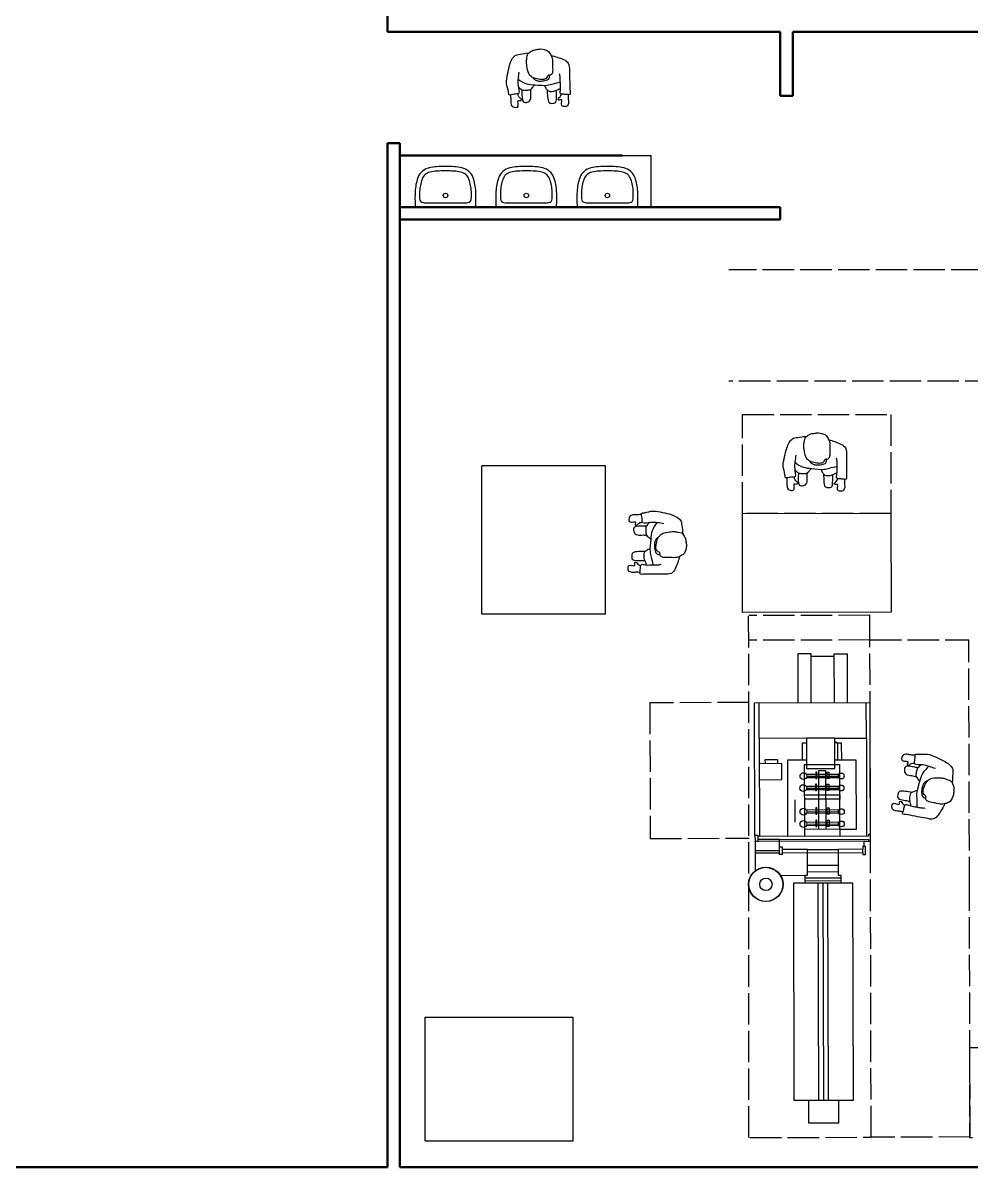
# Model space of a CAD drawing. Header units: millimetres. Extents: x 44692 to 174433, y -26273 to 14445.
# Drawn here: x 145464 to 153131, y -11401 to -2151 of the extents above; entities that cross this region are included whole.
import ezdxf

# ---------------------------------------------------------------- set-up
doc = ezdxf.new("R2010")
doc.units = ezdxf.units.MM
doc.header["$LTSCALE"] = 100
doc.linetypes.add('DASHEDX2', pattern=[3.048, 2.54, -0.508])
for name, color, linetype in [('Area circulacion', 50, 'DASHEDX2'), ('Area proceso', 90, 'DASHEDX2'), ('Maquinas', 200, 'Continuous'), ('Mesas-estantes', 230, 'Continuous'), ('Muebles', 112, 'Continuous'), ('Personal', 171, 'Continuous')]:
    doc.layers.add(name, color=color, linetype=linetype)
doc.layers.add('Paredes', color=7, linetype='Continuous', lineweight=50)

# ---------------------------------------------------------------- blocks, each defined once
blk = doc.blocks.new('pa17-16')
for points, knots in [([(5.5575, 2.4391), (5.5549, 2.4218), (5.5525, 2.3852), (5.5491, 2.3329), (5.5712, 2.2599), (5.5431, 2.2589), (5.5029, 2.2526), (5.4793, 2.2435), (5.4785, 2.2813), (5.4499, 2.3438), (5.4658, 2.4235), (5.4776, 2.5033), (5.5116, 2.5798), (5.5552, 2.585), (5.608, 2.5962), (5.6336, 2.6001)], [0, 0, 0, 0, 0.404899, 0.829805, 1.276298, 1.516647, 1.885942, 2.122553, 2.418487, 2.881882, 3.382407, 3.897515, 4.613825, 5.020942, 5.393355, 5.393355, 5.393355, 5.393355]), ([(5.62, 2.5537), (5.6188, 2.5427), (5.6154, 2.5253), (5.6223, 2.4901), (5.6346, 2.4293), (5.661, 2.4064), (5.685, 2.3908), (5.7322, 2.3832), (5.7723, 2.3842), (5.7881, 2.3969), (5.8018, 2.4268), (5.8146, 2.4162), (5.8324, 2.4305), (5.8382, 2.4568), (5.8318, 2.5038), (5.8344, 2.5615), (5.8137, 2.5937), (5.7944, 2.6284), (5.7307, 2.6388), (5.7037, 2.6296), (5.6679, 2.626), (5.6442, 2.6055), (5.6228, 2.5961), (5.6214, 2.5667), (5.62, 2.5537)], [0, 0, 0, 0, 0.297584, 0.631064, 1.068635, 1.39533, 1.69617, 2.097861, 2.458938, 2.716293, 3.010442, 3.199165, 3.447293, 3.731671, 4.119196, 4.541864, 4.881702, 5.22714, 5.673063, 5.989311, 6.327668, 6.644571, 6.906626, 7.259736, 7.259736, 7.259736, 7.259736]), ([(5.8196, 2.5846), (5.837, 2.5819), (5.8817, 2.5675), (5.9755, 2.5418), (5.972, 2.4609), (5.9791, 2.3926), (5.9812, 2.315), (5.9891, 2.2612), (5.9692, 2.2664), (5.9401, 2.2663), (5.9063, 2.2668), (5.9005, 2.2811), (5.909, 2.3184), (5.9007, 2.3606), (5.9019, 2.4011), (5.8964, 2.4238), (5.8933, 2.4348)], [6.682038, 6.682038, 6.682038, 6.682038, 7.076266, 7.806153, 8.304227, 8.77662, 9.284333, 9.649979, 9.844608, 10.160206, 10.472731, 10.661147, 10.998544, 11.371438, 11.724832, 12.051545, 12.051545, 12.051545, 12.051545]), ([(5.5522, 2.3809), (5.573, 2.3653), (5.6222, 2.3398), (5.6924, 2.3383), (5.7952, 2.3323), (5.8376, 2.352), (5.881, 2.3613), (5.9019, 2.366)], [0, 0, 0, 0, 0.49262, 0.970296, 1.525877, 1.91054, 2.357805, 2.357805, 2.357805, 2.357805]), ([(5.6724, 2.3994), (5.675, 2.3947), (5.6837, 2.383), (5.7041, 2.3718), (5.7348, 2.3697), (5.774, 2.3728), (5.8085, 2.3874), (5.8116, 2.4015), (5.8144, 2.4199)], [0.121052, 0.121052, 0.121052, 0.121052, 0.297289, 0.584433, 0.895396, 1.26174, 1.600834, 1.760925, 1.760925, 1.760925, 1.760925]), ([(5.5552, 2.3206), (5.5597, 2.3147), (5.5706, 2.3043), (5.5892, 2.2916), (5.6248, 2.2913), (5.6613, 2.2967), (5.6731, 2.3154), (5.6858, 2.3299), (5.6912, 2.3378)], [0, 0, 0, 0, 0.262594, 0.520609, 0.853848, 1.185107, 1.43842, 1.738028, 1.738028, 1.738028, 1.738028]), ([(5.5867, 2.2952), (5.5866, 2.2877), (5.5872, 2.2667), (5.5883, 2.1873), (5.6353, 2.19), (5.6673, 2.2128), (5.6606, 2.2618), (5.6599, 2.2881), (5.6606, 2.3008)], [0.078483, 0.078483, 0.078483, 0.078483, 0.321516, 0.797556, 1.122606, 1.448668, 1.830958, 2.166281, 2.166281, 2.166281, 2.166281]), ([(5.7713, 2.3359), (5.7736, 2.3305), (5.7786, 2.3203), (5.7954, 2.2951), (5.8154, 2.2848), (5.8612, 2.2906), (5.8838, 2.3057), (5.8988, 2.3117), (5.9058, 2.3148)], [0, 0, 0, 0, 0.233477, 0.532145, 0.79329, 1.163492, 1.458071, 1.725911, 1.725911, 1.725911, 1.725911]), ([(5.7943, 2.2992), (5.7951, 2.2858), (5.7984, 2.2614), (5.8038, 2.2002), (5.8255, 2.1869), (5.8672, 2.191), (5.8755, 2.2117), (5.8718, 2.2605), (5.8715, 2.286), (5.871, 2.2978)], [0, 0, 0, 0, 0.353805, 0.775896, 1.041599, 1.377968, 1.615337, 2.001902, 2.313716, 2.313716, 2.313716, 2.313716]), ([(5.9713, 2.2652), (5.9703, 2.2553), (5.9686, 2.234), (5.9786, 2.2017), (5.9668, 2.1644), (5.9218, 2.1628), (5.9134, 2.1832), (5.9229, 2.229), (5.8988, 2.2135), (5.882, 2.2215), (5.8976, 2.2397), (5.908, 2.248), (5.912, 2.2618), (5.9127, 2.2683)], [0.038839, 0.038839, 0.038839, 0.038839, 0.324329, 0.654038, 0.980089, 1.31306, 1.562526, 1.890179, 2.123217, 2.319335, 2.559559, 2.78492, 2.989829, 2.989829, 2.989829, 2.989829]), ([(5.4915, 2.2484), (5.4936, 2.2374), (5.4981, 2.215), (5.4968, 2.1806), (5.512, 2.1445), (5.5569, 2.147), (5.5634, 2.1681), (5.5498, 2.2128), (5.5753, 2.1995), (5.5912, 2.209), (5.5741, 2.2257), (5.5617, 2.2339), (5.5559, 2.2515), (5.5556, 2.26)], [0, 0, 0, 0, 0.324329, 0.654038, 0.980089, 1.31306, 1.562526, 1.890179, 2.123217, 2.319335, 2.559559, 2.78492, 3.066636, 3.066636, 3.066636, 3.066636])]:
    blk.add_open_spline(points, degree=3, knots=knots)

msp = doc.modelspace()

# ---------------------------------------------------------------- linework, layer by layer
at = {"layer": 'Area circulacion'}
for p, q in [((164805.615, -4146.404), (151171.241, -4146.404)), ((163700.126, -5046.404), (151171.241, -5046.404))]:
    msp.add_line(p, q, dxfattribs=at)
at = {"layer": 'Area proceso'}
for p, q in [((151281.63, -5317.109), (152481.629, -5315.626)), ((151282.618, -6117.108), (151281.63, -5317.109)), ((152481.629, -5315.626), (152482.617, -6115.625)), ((152482.617, -6115.625), (151282.618, -6117.108)), ((151332.883, -11162.144), (151332.362, -6942.379)), ((152312.88, -7139.709), (152312.358, -6939.821)), ((152312.88, -7139.709), (151332.883, -7142.132)), ((152312.88, -7139.709), (153111.841, -7138.717)), ((152322.816, -11159.697), (152312.88, -7139.709)), ((151334.128, -7645.746), (150534.129, -7646.734)), ((150534.129, -7646.734), (150535.485, -8744.561)), ((150535.485, -8744.561), (151336.839, -8742.58)), ((153119.067, -10432.986), (153119.067, -11163.05)), ((151342.819, -11162.119), (152322.816, -11159.697)), ((153119.067, -11163.05), (153140.927, -11163.05))]:
    msp.add_line(p, q, dxfattribs=at)
at = {"layer": 'Area proceso', "linetype": 'DASHEDX2'}
for p, q in [((152312.358, -6939.821), (151332.389, -6942.379)), ((153117.846, -9147.726), (153111.841, -7138.717)), ((153122.814, -11157.72), (153117.846, -9147.726)), ((153122.814, -11157.72), (152322.816, -11159.697))]:
    msp.add_line(p, q, dxfattribs=at)
at = {"layer": 'Area proceso', "color": 3}
msp.add_line((153119.067, -10432.986), (153989.479, -10432.986), dxfattribs=at)
at = {"layer": 'Maquinas'}
for p, q in [((151731.617, -7249.105), (151834.875, -7248.849)), ((151732.599, -7646.542), (151731.617, -7249.105)), ((151834.875, -7248.849), (151835.857, -7646.287)), ((152024.645, -7272.737), (151834.935, -7273.206)), ((152024.595, -7252.635), (152127.853, -7252.379)), ((152025.567, -7645.818), (152024.595, -7252.635)), ((152127.853, -7252.379), (152128.825, -7645.563)), ((151380.863, -7647.411), (152312.098, -7645.11)), ((151383.515, -8720.429), (151380.863, -7647.411)), ((151416.995, -7935.692), (151416.283, -7647.324)), ((152284.143, -7933.549), (152283.43, -7645.18)), ((152312.098, -7645.11), (152314.734, -8711.901)), ((151799.096, -7934.748), (151416.995, -7935.692)), ((151416.995, -7935.692), (151418.955, -8728.685)), ((152029.113, -7934.179), (151799.096, -7934.748)), ((151799.096, -7934.748), (151799.698, -8178.526)), ((152029.715, -8177.957), (152029.113, -7934.179)), ((152042.476, -7966.457), (152029.192, -7966.489)), ((152042.496, -7974.381), (152042.476, -7966.457)), ((152053.289, -7974.355), (152042.496, -7974.381)), ((152084.231, -7974.278), (152053.289, -7974.355)), ((152053.624, -8109.763), (152053.289, -7974.355)), ((152084.565, -8109.687), (152084.231, -7974.278)), ((151600.258, -8139.258), (151417.5, -8139.709)), ((151467.133, -8105.126), (151564.431, -8104.886)), ((151467.218, -8139.586), (151467.133, -8105.126)), ((151564.431, -8104.886), (151564.516, -8139.346)), ((151600.578, -8268.484), (151600.258, -8139.258)), ((151647.723, -8108.445), (151799.524, -8108.07)), ((151649.255, -8728.116), (151647.723, -8108.445)), ((152029.547, -8109.823), (152199.279, -8109.403)), ((152199.279, -8109.403), (152200.669, -8671.624)), ((151784.275, -8146.373), (152069.345, -8145.668)), ((151785.565, -8668.032), (151784.275, -8146.373)), ((151799.698, -8178.526), (152029.715, -8177.957)), ((152061.613, -8226.367), (151800.048, -8227.394)), ((151882.771, -8208.28), (151875.423, -8208.298)), ((151875.423, -8208.298), (151875.552, -8260.215)), ((151883.109, -8260.197), (151882.771, -8208.28)), ((151899.866, -8194.333), (151954.245, -8194.198)), ((151901.036, -8667.746), (151899.866, -8194.333)), ((151954.245, -8194.198), (151955.415, -8667.612)), ((151967.242, -8207.733), (151981.918, -8207.697)), ((151967.372, -8260.433), (151967.242, -8207.733)), ((151981.918, -8207.697), (151982.048, -8260.396)), ((152070.634, -8667.327), (152069.345, -8145.668)), ((151417.819, -8268.936), (151600.578, -8268.484)), ((152059.644, -8323.319), (151798.08, -8324.346)), ((151800.945, -8251.254), (152060.333, -8250.492)), ((151803.213, -8240.196), (152059.367, -8239.563)), ((151880.803, -8305.232), (151873.455, -8305.25)), ((151873.455, -8305.25), (151873.583, -8357.168)), ((151875.552, -8260.215), (151883.109, -8260.197)), ((151881.141, -8357.149), (151880.803, -8305.232)), ((151965.273, -8304.685), (151979.949, -8304.649)), ((151965.403, -8357.385), (151965.273, -8304.685)), ((151982.048, -8260.396), (151967.372, -8260.433)), ((151979.949, -8304.649), (151980.08, -8357.349)), ((151784.882, -8391.883), (152069.951, -8391.179)), ((151798.976, -8348.206), (152058.364, -8347.445)), ((151801.244, -8337.148), (152057.398, -8336.515)), ((151873.583, -8357.168), (151881.141, -8357.149)), ((151980.08, -8357.349), (151965.403, -8357.385)), ((152069.951, -8391.179), (152070.037, -8425.889)), ((151709.259, -8611.87), (151708.811, -8430.806)), ((152070.037, -8425.889), (151784.968, -8426.593)), ((151882.989, -8495.972), (151875.641, -8495.99)), ((151875.641, -8495.99), (151875.769, -8547.908)), ((151883.327, -8547.889), (151882.989, -8495.972)), ((151967.459, -8495.425), (151982.135, -8495.389)), ((151967.589, -8548.125), (151967.459, -8495.425)), ((151982.135, -8495.389), (151982.266, -8548.089)), ((152061.83, -8514.059), (151800.266, -8515.086)), ((151801.162, -8538.946), (152060.55, -8538.185)), ((151803.43, -8527.888), (152059.584, -8527.255)), ((151882.878, -8595.756), (151875.53, -8595.775)), ((151875.53, -8595.775), (151875.659, -8647.692)), ((151875.769, -8547.908), (151883.327, -8547.889)), ((151883.216, -8647.673), (151882.878, -8595.756)), ((151967.349, -8595.209), (151982.025, -8595.173)), ((151967.479, -8647.909), (151967.349, -8595.209)), ((151982.266, -8548.089), (151967.589, -8548.125)), ((151982.025, -8595.173), (151982.155, -8647.873)), ((151785.565, -8668.032), (152070.634, -8667.327)), ((151785.712, -8727.779), (151785.565, -8668.032)), ((152061.719, -8613.843), (151800.155, -8614.87)), ((151801.052, -8638.73), (152060.44, -8637.969)), ((151803.32, -8627.672), (152059.474, -8627.039)), ((151875.659, -8647.692), (151883.216, -8647.673)), ((151982.155, -8647.873), (151967.479, -8647.909)), ((152070.634, -8667.327), (152070.782, -8727.074)), ((152200.669, -8671.624), (152070.645, -8671.945)), ((151408.57, -8720.367), (151383.515, -8720.429)), ((151383.515, -8720.429), (151383.896, -8766.596)), ((151383.896, -8766.596), (151408.684, -8766.535)), ((151383.908, -8768.11), (151383.896, -8766.596)), ((152265.269, -8765.932), (151383.908, -8768.11)), ((151386.908, -9005.3), (151386.322, -8768.104)), ((151408.684, -8766.535), (151408.57, -8720.367)), ((152300.555, -8726.506), (151408.591, -8728.711)), ((151581.356, -8752.598), (151408.651, -8753.025)), ((151581.356, -8752.598), (152300.615, -8750.82)), ((151581.502, -8811.845), (151581.356, -8752.598)), ((152265.379, -8810.51), (152265.269, -8765.932)), ((152265.269, -8765.932), (152300.653, -8766.019)), ((152318.357, -8711.892), (152300.519, -8711.936)), ((152300.519, -8711.936), (152300.555, -8726.506)), ((152300.615, -8750.82), (152300.654, -8766.456)), ((152300.654, -8766.456), (152318.492, -8766.412)), ((152318.492, -8766.412), (152318.357, -8711.892)), ((151581.58, -8843.224), (151386.508, -8843.707)), ((151581.631, -8863.83), (151386.559, -8864.312)), ((151581.502, -8811.845), (151603.851, -8811.79)), ((151581.657, -8874.604), (151581.502, -8811.845)), ((151604.006, -8874.549), (151581.657, -8874.604)), ((151603.851, -8811.79), (151603.905, -8833.431)), ((151807.48, -8832.927), (151603.905, -8833.431)), ((151603.905, -8833.431), (151603.971, -8860.328)), ((151603.971, -8860.328), (152254.408, -8858.72)), ((151603.971, -8860.328), (151604.006, -8874.549)), ((151807.48, -8832.927), (152055.585, -8832.314)), ((151807.994, -9040.864), (151807.48, -8832.927)), ((152254.342, -8831.823), (152055.585, -8832.314)), ((152055.585, -8832.314), (152056.099, -9040.251)), ((152276.469, -8810.483), (152254.289, -8810.538)), ((152254.289, -8810.538), (152254.342, -8831.823)), ((152254.408, -8858.72), (152254.342, -8831.823)), ((152254.408, -8858.72), (152254.445, -8873.42)), ((152254.445, -8873.42), (152276.625, -8873.366)), ((152276.625, -8873.366), (152276.469, -8810.483)), ((151807.796, -8960.757), (152055.901, -8960.144)), ((151589.695, -9042.587), (151789.874, -9040.909)), ((151789.874, -9040.909), (151807.994, -9040.864)), ((151790.03, -9103.985), (151789.874, -9040.909)), ((151789.928, -9062.739), (152078.455, -9062.026)), ((151807.925, -9012.969), (152056.03, -9012.355)), ((152056.099, -9040.251), (152078.401, -9040.196)), ((152078.401, -9040.196), (152078.556, -9103.272)), ((151696.621, -9104.216), (152172.457, -9103.04)), ((151700.97, -10863.747), (151696.621, -9104.216)), ((151789.985, -9085.944), (152078.512, -9085.231)), ((151898.921, -10863.258), (151894.572, -9103.727)), ((151938.888, -10863.159), (151934.539, -9103.628)), ((151969.651, -9103.541), (151974, -10863.072)), ((152172.457, -9103.04), (152176.806, -10862.571)), ((152176.806, -10862.571), (151700.97, -10863.747)), ((151815.232, -10863.465), (151815.68, -11044.529)), ((152061.128, -11043.922), (152061.128, -10862.857)), ((151815.68, -11044.529), (152061.128, -11043.922))]:
    msp.add_line(p, q, dxfattribs=at)
for points in [[(152029.113, -7934.179), (152284.143, -7933.549), (152286.103, -8726.542)], [(151767.453, -8108.149), (151767.118, -7972.454), (151799.189, -7972.374)]]:
    msp.add_lwpolyline(points, dxfattribs=at)
for centre, radius in [((151775.458, -8240.265), 27.755), ((152081.313, -8239.509), 23.681), ((151773.489, -8337.217), 27.755), ((152079.344, -8336.461), 23.681), ((151775.675, -8527.957), 27.755), ((152081.53, -8527.201), 23.681), ((151775.565, -8627.741), 27.755), ((152081.42, -8626.985), 23.681), ((151469.827, -9115.899), 138.231), ((151471.87, -9114.87), 138.231), ((151471.87, -9114.87), 50.173)]:
    msp.add_circle(centre, radius, dxfattribs=at)
at = {"layer": 'Mesas-estantes'}
for p, q in [((149673.972, -5732.957), (149173.972, -5732.957)), ((149173.972, -6931.58), (149173.972, -5732.957)), ((150173.972, -5732.957), (149673.972, -5732.957)), ((150173.972, -6931.58), (150173.972, -5732.957)), ((151282.618, -6117.108), (152482.617, -6115.625)), ((151283.607, -6917.108), (151282.618, -6117.108)), ((152482.617, -6115.625), (152483.606, -6915.625)), ((150173.972, -6931.58), (149173.972, -6931.58)), ((152483.606, -6915.625), (151283.607, -6917.108)), ((148715.489, -11189.442), (148715.489, -10189.442)), ((148715.489, -10189.442), (149914.112, -10189.442)), ((149914.112, -10689.442), (149914.112, -10189.442)), ((149914.112, -11189.442), (149914.112, -10689.442)), ((148715.489, -11189.442), (149914.112, -11189.442))]:
    msp.add_line(p, q, dxfattribs=at)
at = {"layer": 'Muebles'}
for p, q in [((148511.465, -3221.917), (150543.944, -3221.917)), ((150543.944, -3639.226), (150543.944, -3221.917)), ((148719.375, -3604.623), (149042.342, -3604.623)), ((149372.983, -3604.623), (149695.95, -3604.623)), ((150028.523, -3604.623), (150351.49, -3604.623)), ((148636.434, -3639.226), (149125.284, -3639.226)), ((149290.041, -3639.226), (149778.891, -3639.226)), ((149945.581, -3639.226), (150434.432, -3639.226))]:
    msp.add_line(p, q, dxfattribs=at)
for centre in [(148880.859, -3545.982), (149534.466, -3545.982), (150190.007, -3545.982)]:
    msp.add_circle(centre, 17.983, dxfattribs=at)
for centre, radius, start, end in [((148775.304, -3444.336), 125.102, 102.5571298, 160.65938), ((148833.101, -3703.819), 390.943, 93.5017823, 102.5571298), ((148880.859, -4484.246), 1172.83, 86.4982177, 93.5017823), ((148928.616, -3703.819), 390.943, 77.4428702, 86.4982177), ((148986.414, -3444.336), 125.102, 19.34062, 77.4428702), ((149428.912, -3444.336), 125.102, 102.5571298, 160.65938), ((149486.709, -3703.819), 390.943, 93.5017823, 102.5571298), ((149534.466, -4484.246), 1172.83, 86.4982177, 93.5017823), ((149582.224, -3703.819), 390.943, 77.4428702, 86.4982177), ((149640.021, -3444.336), 125.102, 19.34062, 77.4428702), ((150084.452, -3444.336), 125.102, 102.5571298, 160.65938), ((150142.249, -3703.819), 390.943, 93.5017823, 102.5571298), ((150190.007, -4484.246), 1172.83, 86.4982177, 93.5017823), ((150237.764, -3703.819), 390.943, 77.4428702, 86.4982177), ((150295.561, -3444.336), 125.102, 19.34062, 77.4428702), ((149026.143, -3532.379), 390.943, 160.6593797, 177.3069639), ((149026.143, -3532.379), 354.977, 160.6593797, 177.3069639), ((148775.304, -3444.336), 89.135, 102.5571298, 160.65938), ((148833.101, -3703.819), 354.977, 93.5017823, 102.5571298), ((148880.859, -4484.246), 1136.863, 86.4982177, 93.5017823), ((148928.616, -3703.819), 354.977, 77.4428702, 86.4982177), ((148986.414, -3444.336), 89.135, 19.34062, 77.4428702), ((148735.574, -3532.379), 354.977, 2.6930361, 19.3406203), ((148735.574, -3532.379), 390.943, 2.6930361, 19.3406203), ((149679.751, -3532.379), 390.943, 160.6593797, 177.3069639), ((149679.751, -3532.379), 354.977, 160.6593797, 177.3069639), ((149428.912, -3444.336), 89.135, 102.5571298, 160.65938), ((149486.709, -3703.819), 354.977, 93.5017823, 102.5571298), ((149534.466, -4484.246), 1136.863, 86.4982177, 93.5017823), ((149582.224, -3703.819), 354.977, 77.4428702, 86.4982177), ((149640.021, -3444.336), 89.135, 19.34062, 77.4428702), ((149389.182, -3532.379), 354.977, 2.6930361, 19.3406203), ((149389.182, -3532.379), 390.943, 2.6930361, 19.3406203), ((150335.291, -3532.379), 390.943, 160.6593797, 177.3069639), ((150335.291, -3532.379), 354.977, 160.6593797, 177.3069639), ((150084.452, -3444.336), 89.135, 102.5571298, 160.65938), ((150142.249, -3703.819), 354.977, 93.5017823, 102.5571298), ((150190.007, -4484.246), 1136.863, 86.4982177, 93.5017823), ((150237.764, -3703.819), 354.977, 77.4428702, 86.4982177), ((150295.561, -3444.336), 89.135, 19.34062, 77.4428702), ((150044.722, -3532.379), 354.977, 2.6930361, 19.3406203), ((150044.722, -3532.379), 390.943, 2.6930361, 19.3406203), ((149807.166, -3569.116), 1172.83, 177.3069639, 183.4270957), ((147954.551, -3569.116), 1172.83, 356.5729043, 2.6930361), ((150460.774, -3569.116), 1172.83, 177.3069639, 183.4270957), ((148608.159, -3569.116), 1172.83, 356.5729043, 2.6930361), ((151116.314, -3569.116), 1172.83, 177.3069639, 183.4270957), ((149263.699, -3569.116), 1172.83, 356.5729043, 2.6930361), ((149808.282, -3533.517), 1136.863, 179.1020014, 181.9766238), ((148703.371, -3572.566), 31.275, 180.3005431, 264.4062832), ((148719.375, -3409.151), 195.472, 264.4062832, 269.9999998), ((149042.342, -3409.151), 195.472, 270.0000002, 275.5937168), ((149058.347, -3572.566), 31.275, 275.5937168, 359.6994569), ((147953.435, -3533.517), 1136.863, 358.0233762, 0.8979986), ((150461.89, -3533.517), 1136.863, 179.1020014, 181.9766238), ((149356.978, -3572.566), 31.275, 180.3005431, 264.4062832), ((149372.983, -3409.151), 195.472, 264.4062832, 269.9999998), ((149695.95, -3409.151), 195.472, 270.0000002, 275.5937168), ((149711.955, -3572.566), 31.275, 275.5937168, 359.6994569), ((148607.043, -3533.517), 1136.863, 358.0233762, 0.8979986), ((151117.43, -3533.517), 1136.863, 179.1020014, 181.9766238), ((150012.518, -3572.566), 31.275, 180.3005431, 264.4062832), ((150028.523, -3409.151), 195.472, 264.4062832, 269.9999998), ((150351.49, -3409.151), 195.472, 270.0000002, 275.5937168), ((150367.495, -3572.566), 31.275, 275.5937168, 359.6994569), ((149262.583, -3533.517), 1136.863, 358.0233762, 0.8979986)]:
    msp.add_arc(centre, radius, start, end, dxfattribs=at)
at = {"layer": 'Paredes'}
for p, q in [((148411.465, -1424.673), (148411.465, -2221.917)), ((148411.465, -2221.917), (148511.465, -2221.917)), ((151588.162, -2221.917), (148511.465, -2221.917)), ((151588.162, -2739.226), (151588.162, -2221.917)), ((156312.246, -2221.917), (151688.162, -2221.917)), ((151688.162, -2739.226), (151688.162, -2221.917)), ((151588.162, -2739.226), (151688.162, -2739.226)), ((148411.465, -11401.309), (148411.465, -3121.917)), ((148511.465, -3121.917), (148411.465, -3121.917)), ((148511.465, -3221.917), (150311.465, -3221.917)), ((148511.465, -3639.226), (151588.162, -3639.226)), ((151588.162, -3639.226), (151588.162, -3739.226)), ((151588.162, -3739.226), (148511.465, -3739.226)), ((144714.453, -11401.309), (146314.453, -11401.309)), ((146314.453, -11401.309), (146746.091, -11401.309)), ((148511.465, -11401.309), (154889.94, -11401.309))]:
    msp.add_line(p, q, dxfattribs=at)
at = {"layer": 'Paredes', "color": 0}
for p, q in [((148511.465, -3121.917), (148511.465, -11401.309)), ((148411.465, -11401.309), (146746.091, -11401.309))]:
    msp.add_line(p, q, dxfattribs=at)

# ---------------------------------------------------------------- block references
at = {"layer": 'Personal'}
for p, xscale, yscale, zscale, rotation in [((143968.207, -4784.348), 979.1504951166461, 979.1504951166461, 979.1504951166461, 358.3998681193051), ((146141.194, -7709.28), 979.1504951166457, 979.1504951166457, 979.1504951166457, 356.6122005261388), ((148585.109, -626.374), 979.1504951166457, 979.1504951166457, 979.1504951166457, 266.6122005261387), ((151845.859, -2321.536), 979.1504951166456, 979.1504951166456, 979.1504951166456, 255.9621731295069)]:
    msp.add_blockref('pa17-16', p, dxfattribs=dict(at, xscale=xscale, yscale=yscale, zscale=zscale, rotation=rotation))

doc.saveas('drawing.dxf')
